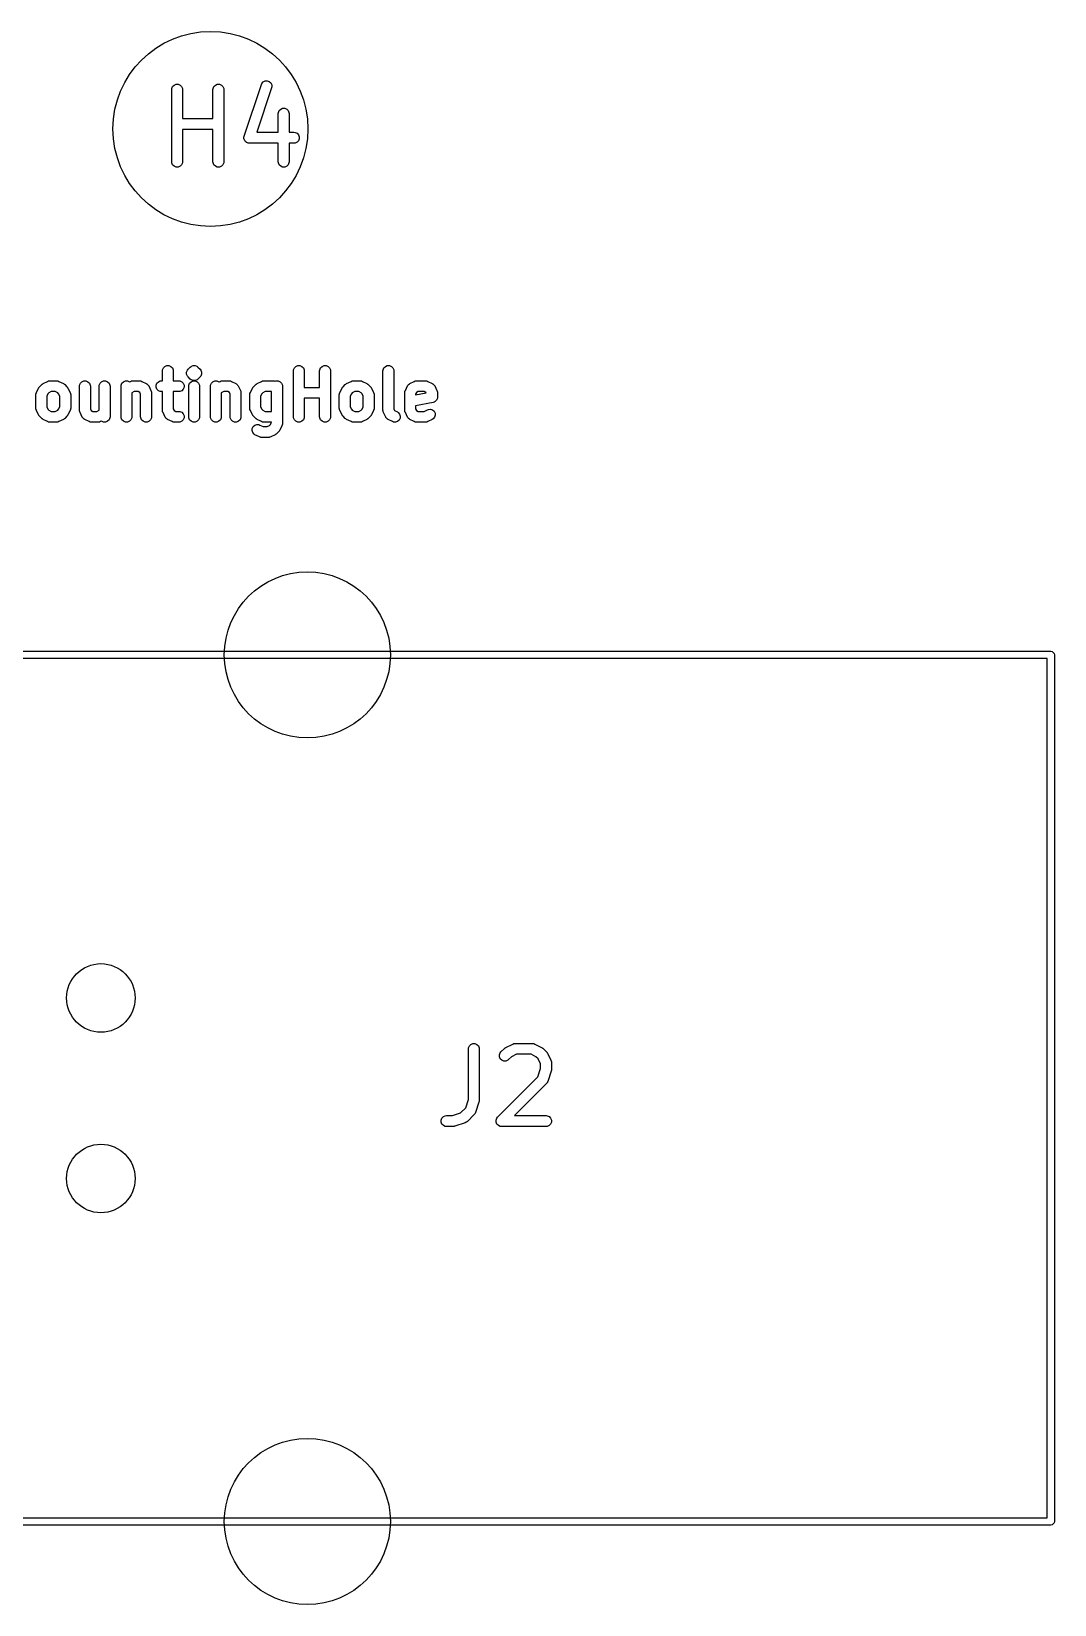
# Model space of a CAD drawing. Header units: inches. Extents: x 4.65 to 7.43, y -3.99 to -2.61.
# Drawn here: x 6.871 to 7.429, y -3.541 to -2.683 of the extents above; entities that cross this region are included whole.
import ezdxf

# ---------------------------------------------------------------- set-up
doc = ezdxf.new("R2010")
doc.units = ezdxf.units.IN
doc.header["$MEASUREMENT"] = 0
doc.layers.add('BLACK', color=250, linetype='CONTINUOUS')

msp = doc.modelspace()

# ---------------------------------------------------------------- linework, layer by layer
at = {"layer": 'BLACK', "linetype": 'CONTINUOUS'}
for p, q in [((6.99725, -2.71055), (6.99828, -2.71003)), ((6.99828, -2.71003), (6.99943, -2.70995)), ((6.99943, -2.70995), (7.00052, -2.71032)), ((6.94737, -2.71476), (6.94742, -2.71418)), ((6.94737, -2.75413), (6.94737, -2.71476)), ((6.94742, -2.71418), (6.94786, -2.71312)), ((6.94786, -2.71312), (6.94868, -2.7123)), ((6.94868, -2.7123), (6.94974, -2.71186)), ((6.94974, -2.71186), (6.95089, -2.71186)), ((6.95089, -2.71186), (6.95196, -2.7123)), ((6.95196, -2.7123), (6.95277, -2.71312)), ((6.95277, -2.71312), (6.95321, -2.71418)), ((6.95321, -2.71418), (6.95327, -2.71476)), ((6.95327, -2.71476), (6.95327, -2.73055)), ((6.96986, -2.71476), (6.96992, -2.71418)), ((6.96986, -2.73055), (6.96986, -2.71476)), ((6.96992, -2.71418), (6.97036, -2.71312)), ((6.97036, -2.71312), (6.97118, -2.7123)), ((6.97118, -2.7123), (6.97224, -2.71186)), ((6.97224, -2.71186), (6.97339, -2.71186)), ((6.97339, -2.71186), (6.97446, -2.7123)), ((6.97446, -2.7123), (6.97527, -2.71312)), ((6.97527, -2.71312), (6.97571, -2.71418)), ((6.97571, -2.71418), (6.97577, -2.71476)), ((6.97577, -2.71476), (6.97577, -2.75413)), ((6.98689, -2.74007), (6.99626, -2.71195)), ((7.00186, -2.71382), (6.99379, -2.73805)), ((6.99626, -2.71195), (6.9965, -2.71142)), ((6.9965, -2.71142), (6.99725, -2.71055)), ((7.00052, -2.71032), (7.0014, -2.71107)), ((7.0014, -2.71107), (7.00191, -2.7121)), ((7.00199, -2.71325), (7.00186, -2.71382)), ((7.00191, -2.7121), (7.00199, -2.71325)), ((7.00554, -2.7273), (7.00598, -2.72624)), ((7.00598, -2.72624), (7.0068, -2.72542)), ((7.0068, -2.72542), (7.00786, -2.72498)), ((7.00786, -2.72498), (7.00901, -2.72498)), ((7.00901, -2.72498), (7.01008, -2.72542)), ((7.01008, -2.72542), (7.01089, -2.72624)), ((7.01089, -2.72624), (7.01133, -2.7273)), ((6.95327, -2.73055), (6.96986, -2.73055)), ((7.00548, -2.72788), (7.00554, -2.7273)), ((7.00548, -2.73805), (7.00548, -2.72788)), ((7.01133, -2.7273), (7.01139, -2.72788)), ((7.01139, -2.72788), (7.01139, -2.73805)), ((6.96986, -2.73646), (6.95327, -2.73646)), ((6.95327, -2.73646), (6.95327, -2.75413)), ((6.96986, -2.75413), (6.96986, -2.73646)), ((6.98676, -2.74063), (6.98679, -2.74049)), ((6.98679, -2.74111), (6.98676, -2.74063)), ((6.98679, -2.74043), (6.98682, -2.74036)), ((6.98679, -2.74049), (6.98679, -2.74043)), ((6.98679, -2.74158), (6.98679, -2.74111)), ((6.98683, -2.74168), (6.98679, -2.74158)), ((6.98682, -2.74036), (6.98689, -2.74007)), ((6.98684, -2.74178), (6.98683, -2.74168)), ((6.98705, -2.74221), (6.98684, -2.74178)), ((6.98723, -2.74264), (6.98705, -2.74221)), ((6.98731, -2.74272), (6.98723, -2.74264)), ((6.98736, -2.74281), (6.98731, -2.74272)), ((6.98771, -2.74312), (6.98736, -2.74281)), ((6.98805, -2.74346), (6.98771, -2.74312)), ((6.98815, -2.7435), (6.98805, -2.74346)), ((6.98823, -2.74357), (6.98815, -2.7435)), ((6.98868, -2.74372), (6.98823, -2.74357)), ((6.98911, -2.7439), (6.98868, -2.74372)), ((6.98926, -2.74391), (6.98911, -2.7439)), ((6.98932, -2.74393), (6.98926, -2.74391)), ((6.9894, -2.74393), (6.98932, -2.74393)), ((6.98969, -2.74396), (6.9894, -2.74393)), ((7.00548, -2.74396), (6.98969, -2.74396)), ((6.99379, -2.73805), (7.00548, -2.73805)), ((7.00548, -2.75413), (7.00548, -2.74396)), ((7.01139, -2.73805), (7.01406, -2.73805)), ((7.01406, -2.74396), (7.01139, -2.74396)), ((7.01139, -2.74396), (7.01139, -2.75413)), ((7.01406, -2.73805), (7.01464, -2.73811)), ((7.01464, -2.7439), (7.01406, -2.74396)), ((7.01464, -2.73811), (7.0157, -2.73855)), ((7.0157, -2.74346), (7.01464, -2.7439)), ((7.0157, -2.73855), (7.01652, -2.73936)), ((7.01652, -2.74264), (7.0157, -2.74346)), ((7.01652, -2.73936), (7.01696, -2.74043)), ((7.01696, -2.74158), (7.01652, -2.74264)), ((7.01696, -2.74043), (7.01696, -2.74158)), ((6.94742, -2.7547), (6.94737, -2.75413)), ((6.94786, -2.75577), (6.94742, -2.7547)), ((6.94868, -2.75658), (6.94786, -2.75577)), ((6.94974, -2.75702), (6.94868, -2.75658)), ((6.95089, -2.75702), (6.94974, -2.75702)), ((6.95196, -2.75658), (6.95089, -2.75702)), ((6.95277, -2.75577), (6.95196, -2.75658)), ((6.95321, -2.7547), (6.95277, -2.75577)), ((6.95327, -2.75413), (6.95321, -2.7547)), ((6.96992, -2.7547), (6.96986, -2.75413)), ((6.97036, -2.75577), (6.96992, -2.7547)), ((6.97118, -2.75658), (6.97036, -2.75577)), ((6.97224, -2.75702), (6.97118, -2.75658)), ((6.97339, -2.75702), (6.97224, -2.75702)), ((6.97446, -2.75658), (6.97339, -2.75702)), ((6.97527, -2.75577), (6.97446, -2.75658)), ((6.97571, -2.7547), (6.97527, -2.75577)), ((6.97577, -2.75413), (6.97571, -2.7547)), ((7.00554, -2.7547), (7.00548, -2.75413)), ((7.00598, -2.75577), (7.00554, -2.7547)), ((7.0068, -2.75658), (7.00598, -2.75577)), ((7.00786, -2.75702), (7.0068, -2.75658)), ((7.00901, -2.75702), (7.00786, -2.75702)), ((7.01008, -2.75658), (7.00901, -2.75702)), ((7.01089, -2.75577), (7.01008, -2.75658)), ((7.01133, -2.7547), (7.01089, -2.75577)), ((7.01139, -2.75413), (7.01133, -2.7547)), ((6.94234, -2.86815), (6.94239, -2.86757)), ((6.94234, -2.87353), (6.94234, -2.86815)), ((6.94239, -2.86757), (6.94283, -2.86651)), ((6.94283, -2.86651), (6.94365, -2.86569)), ((6.94365, -2.86569), (6.94471, -2.86525)), ((6.94471, -2.86525), (6.94587, -2.86525)), ((6.94587, -2.86525), (6.94693, -2.86569)), ((6.94693, -2.86569), (6.94774, -2.86651)), ((6.94774, -2.86651), (6.94819, -2.86757)), ((6.94819, -2.86757), (6.94824, -2.86815)), ((6.94824, -2.86815), (6.94824, -2.87353)), ((6.95549, -2.86876), (6.95593, -2.8677)), ((6.95549, -2.86991), (6.95549, -2.86876)), ((6.95593, -2.87098), (6.95549, -2.86991)), ((6.95593, -2.8677), (6.9563, -2.86725)), ((6.9563, -2.87143), (6.95593, -2.87098)), ((6.9563, -2.86725), (6.95749, -2.86606)), ((6.95749, -2.87262), (6.9563, -2.87143)), ((6.95749, -2.86606), (6.95793, -2.86569)), ((6.95793, -2.87298), (6.95749, -2.87262)), ((6.95793, -2.86569), (6.9581, -2.86562)), ((6.959, -2.87343), (6.95793, -2.87298)), ((6.9581, -2.86562), (6.959, -2.86525)), ((6.959, -2.86525), (6.96015, -2.86525)), ((6.96015, -2.86525), (6.96105, -2.86562)), ((6.96122, -2.87298), (6.96015, -2.87343)), ((6.96105, -2.86562), (6.96122, -2.86569)), ((6.96122, -2.86569), (6.96166, -2.86606)), ((6.96166, -2.87262), (6.96122, -2.87298)), ((6.96166, -2.86606), (6.96285, -2.86725)), ((6.96285, -2.87143), (6.96166, -2.87262)), ((6.96285, -2.86725), (6.96322, -2.8677)), ((6.96322, -2.87098), (6.96285, -2.87143)), ((6.96322, -2.8677), (6.96366, -2.86876)), ((6.96366, -2.86991), (6.96322, -2.87098)), ((6.96366, -2.86876), (6.96366, -2.86991)), ((7.01377, -2.86815), (7.01382, -2.86757)), ((7.01377, -2.89315), (7.01377, -2.86815)), ((7.01382, -2.86757), (7.01426, -2.86651)), ((7.01426, -2.86651), (7.01508, -2.86569)), ((7.01508, -2.86569), (7.01614, -2.86525)), ((7.01614, -2.86525), (7.01729, -2.86525)), ((7.01729, -2.86525), (7.01836, -2.86569)), ((7.01836, -2.86569), (7.01917, -2.86651)), ((7.01917, -2.86651), (7.01961, -2.86757)), ((7.01961, -2.86757), (7.01967, -2.86815)), ((7.01967, -2.86815), (7.01967, -2.8771)), ((7.02805, -2.86815), (7.02811, -2.86757)), ((7.02805, -2.8771), (7.02805, -2.86815)), ((7.02811, -2.86757), (7.02855, -2.86651)), ((7.02855, -2.86651), (7.02936, -2.86569)), ((7.02936, -2.86569), (7.03043, -2.86525)), ((7.03043, -2.86525), (7.03158, -2.86525)), ((7.03158, -2.86525), (7.03264, -2.86569)), ((7.03264, -2.86569), (7.03346, -2.86651)), ((7.03346, -2.86651), (7.0339, -2.86757)), ((7.0339, -2.86757), (7.03396, -2.86815)), ((7.03396, -2.86815), (7.03396, -2.89315)), ((7.06257, -2.86815), (7.06263, -2.86757)), ((7.06257, -2.88958), (7.06257, -2.86815)), ((7.06263, -2.86757), (7.06307, -2.86651)), ((7.06307, -2.86651), (7.06389, -2.86569)), ((7.06389, -2.86569), (7.06495, -2.86525)), ((7.06495, -2.86525), (7.0661, -2.86525)), ((7.0661, -2.86525), (7.06717, -2.86569)), ((7.06717, -2.86569), (7.06798, -2.86651)), ((7.06798, -2.86651), (7.06842, -2.86757)), ((7.06842, -2.86757), (7.06848, -2.86815)), ((7.06848, -2.86815), (7.06848, -2.88888)), ((6.87329, -2.88124), (6.87335, -2.88067)), ((6.87329, -2.88839), (6.87329, -2.88124)), ((6.87335, -2.88067), (6.87339, -2.88057)), ((6.87339, -2.88046), (6.8736, -2.87992)), ((6.87339, -2.88057), (6.87339, -2.88046)), ((6.8736, -2.87992), (6.87479, -2.87754)), ((6.87479, -2.87754), (6.87495, -2.87729)), ((6.87495, -2.87729), (6.87498, -2.87722)), ((6.87498, -2.87722), (6.87504, -2.87714)), ((6.87504, -2.87714), (6.8751, -2.87705)), ((6.8751, -2.87705), (6.87516, -2.877)), ((6.87516, -2.877), (6.87534, -2.87677)), ((6.87534, -2.87677), (6.87653, -2.87558)), ((6.87653, -2.87558), (6.87676, -2.8754)), ((6.87676, -2.8754), (6.87681, -2.87534)), ((6.87681, -2.87534), (6.8769, -2.87528)), ((6.8769, -2.87528), (6.87698, -2.87522)), ((6.87698, -2.87522), (6.87705, -2.87519)), ((6.87705, -2.87519), (6.8773, -2.87503)), ((6.8773, -2.87503), (6.87968, -2.87384)), ((6.87986, -2.88061), (6.87919, -2.88194)), ((6.87968, -2.87384), (6.88022, -2.87363)), ((6.88037, -2.8801), (6.87986, -2.88061)), ((6.88022, -2.87363), (6.88033, -2.87363)), ((6.88033, -2.87363), (6.88043, -2.87359)), ((6.8817, -2.87943), (6.88037, -2.8801)), ((6.88043, -2.87359), (6.881, -2.87353)), ((6.881, -2.87353), (6.88458, -2.87353)), ((6.88388, -2.87943), (6.8817, -2.87943)), ((6.88521, -2.8801), (6.88388, -2.87943)), ((6.88458, -2.87353), (6.88515, -2.87359)), ((6.88515, -2.87359), (6.88525, -2.87363)), ((6.88572, -2.88061), (6.88521, -2.8801)), ((6.88525, -2.87363), (6.88536, -2.87363)), ((6.88536, -2.87363), (6.8859, -2.87384)), ((6.88638, -2.88194), (6.88572, -2.88061)), ((6.8859, -2.87384), (6.88828, -2.87503)), ((6.88828, -2.87503), (6.88852, -2.87519)), ((6.88852, -2.87519), (6.8886, -2.87522)), ((6.8886, -2.87522), (6.88868, -2.87528)), ((6.88868, -2.87528), (6.88877, -2.87534)), ((6.88877, -2.87534), (6.88882, -2.8754)), ((6.88882, -2.8754), (6.88904, -2.87558)), ((6.88904, -2.87558), (6.89023, -2.87677)), ((6.89023, -2.87677), (6.89042, -2.877)), ((6.89042, -2.877), (6.89048, -2.87705)), ((6.89048, -2.87705), (6.89054, -2.87714)), ((6.89054, -2.87714), (6.8906, -2.87722)), ((6.8906, -2.87722), (6.89063, -2.87729)), ((6.89063, -2.87729), (6.89079, -2.87754)), ((6.89079, -2.87754), (6.89198, -2.87992)), ((6.89198, -2.87992), (6.89219, -2.88046)), ((6.89219, -2.88046), (6.89219, -2.88057)), ((6.89219, -2.88057), (6.89223, -2.88067)), ((6.89223, -2.88067), (6.89229, -2.88124)), ((6.89229, -2.88124), (6.89229, -2.88839)), ((6.8971, -2.87648), (6.89716, -2.87591)), ((6.8971, -2.88958), (6.8971, -2.87648)), ((6.89716, -2.87591), (6.8976, -2.87484)), ((6.8976, -2.87484), (6.89841, -2.87403)), ((6.89841, -2.87403), (6.89948, -2.87359)), ((6.89948, -2.87359), (6.90063, -2.87359)), ((6.90063, -2.87359), (6.90169, -2.87403)), ((6.90169, -2.87403), (6.90251, -2.87484)), ((6.90251, -2.87484), (6.90295, -2.87591)), ((6.90295, -2.87591), (6.903, -2.87648)), ((6.903, -2.87648), (6.903, -2.88888)), ((6.90781, -2.87648), (6.90787, -2.87591)), ((6.90781, -2.88954), (6.90781, -2.87648)), ((6.90787, -2.87591), (6.90831, -2.87484)), ((6.90831, -2.87484), (6.90913, -2.87403)), ((6.90913, -2.87403), (6.91019, -2.87359)), ((6.91019, -2.87359), (6.91134, -2.87359)), ((6.91134, -2.87359), (6.91241, -2.87403)), ((6.91241, -2.87403), (6.91322, -2.87484)), ((6.91322, -2.87484), (6.91366, -2.87591)), ((6.91366, -2.87591), (6.91372, -2.87648)), ((6.91372, -2.87648), (6.91372, -2.89315)), ((6.91972, -2.87648), (6.91977, -2.87591)), ((6.91972, -2.89315), (6.91972, -2.87648)), ((6.91977, -2.87591), (6.92022, -2.87484)), ((6.92022, -2.87484), (6.92103, -2.87403)), ((6.92103, -2.87403), (6.92209, -2.87359)), ((6.92209, -2.87359), (6.92325, -2.87359)), ((6.92325, -2.87359), (6.92431, -2.87403)), ((6.92431, -2.87403), (6.92439, -2.87411)), ((6.92439, -2.87411), (6.92492, -2.87384)), ((6.92492, -2.87384), (6.92546, -2.87363)), ((6.92546, -2.87363), (6.92557, -2.87363)), ((6.92557, -2.87363), (6.92567, -2.87359)), ((6.92694, -2.87943), (6.92562, -2.88009)), ((6.92562, -2.88009), (6.92562, -2.89315)), ((6.92567, -2.87359), (6.92624, -2.87353)), ((6.92624, -2.87353), (6.92981, -2.87353)), ((6.92912, -2.87943), (6.92694, -2.87943)), ((6.92999, -2.87987), (6.92912, -2.87943)), ((6.92981, -2.87353), (6.93039, -2.87359)), ((6.93043, -2.88075), (6.92999, -2.87987)), ((6.93039, -2.87359), (6.93049, -2.87363)), ((6.93043, -2.89315), (6.93043, -2.88075)), ((6.93049, -2.87363), (6.93059, -2.87363)), ((6.93059, -2.87363), (6.93113, -2.87384)), ((6.93113, -2.87384), (6.93351, -2.87503)), ((6.93351, -2.87503), (6.93361, -2.87509)), ((6.93361, -2.87509), (6.93366, -2.87511)), ((6.93366, -2.87511), (6.93371, -2.87516)), ((6.93371, -2.87516), (6.934, -2.87534)), ((6.934, -2.87534), (6.93425, -2.87562)), ((6.93425, -2.87562), (6.93453, -2.87586)), ((6.93453, -2.87586), (6.93471, -2.87615)), ((6.93471, -2.87615), (6.93476, -2.87621)), ((6.93476, -2.87621), (6.93477, -2.87626)), ((6.93477, -2.87626), (6.93484, -2.87635)), ((6.93484, -2.87635), (6.93603, -2.87873)), ((6.93603, -2.87873), (6.93623, -2.87927)), ((6.93623, -2.87927), (6.93624, -2.87938)), ((6.93624, -2.87938), (6.93628, -2.87948)), ((6.93628, -2.87948), (6.93634, -2.88005)), ((6.93634, -2.88005), (6.93634, -2.89315)), ((6.93882, -2.87591), (6.93926, -2.87484)), ((6.93882, -2.87706), (6.93882, -2.87591)), ((6.93926, -2.87812), (6.93882, -2.87706)), ((6.93926, -2.87484), (6.94008, -2.87403)), ((6.94008, -2.87894), (6.93926, -2.87812)), ((6.94008, -2.87403), (6.94114, -2.87359)), ((6.94114, -2.87938), (6.94008, -2.87894)), ((6.94114, -2.87359), (6.94172, -2.87353)), ((6.94172, -2.87943), (6.94114, -2.87938)), ((6.94172, -2.87353), (6.94234, -2.87353)), ((6.94234, -2.87943), (6.94172, -2.87943)), ((6.94234, -2.88958), (6.94234, -2.87943)), ((6.94824, -2.87353), (6.95124, -2.87353)), ((6.95124, -2.87943), (6.94824, -2.87943)), ((6.94824, -2.87943), (6.94824, -2.88888)), ((6.95124, -2.87353), (6.95182, -2.87359)), ((6.95182, -2.87938), (6.95124, -2.87943)), ((6.95182, -2.87359), (6.95288, -2.87403)), ((6.95288, -2.87894), (6.95182, -2.87938)), ((6.95288, -2.87403), (6.9537, -2.87484)), ((6.9537, -2.87812), (6.95288, -2.87894)), ((6.9537, -2.87484), (6.95414, -2.87591)), ((6.95414, -2.87706), (6.9537, -2.87812)), ((6.95414, -2.87591), (6.95414, -2.87706)), ((6.95662, -2.87648), (6.95668, -2.87591)), ((6.95662, -2.89315), (6.95662, -2.87648)), ((6.95668, -2.87591), (6.95712, -2.87484)), ((6.95712, -2.87484), (6.95793, -2.87403)), ((6.95793, -2.87403), (6.959, -2.87359)), ((6.96015, -2.87343), (6.959, -2.87343)), ((6.959, -2.87343), (6.959, -2.87343)), ((6.959, -2.87359), (6.96015, -2.87359)), ((6.96015, -2.87343), (6.96015, -2.87343)), ((6.96015, -2.87359), (6.96122, -2.87403)), ((6.96122, -2.87403), (6.96203, -2.87484)), ((6.96203, -2.87484), (6.96247, -2.87591)), ((6.96247, -2.87591), (6.96253, -2.87648)), ((6.96253, -2.87648), (6.96253, -2.89315)), ((6.96853, -2.87648), (6.96858, -2.87591)), ((6.96853, -2.89315), (6.96853, -2.87648)), ((6.96858, -2.87591), (6.96903, -2.87484)), ((6.96903, -2.87484), (6.96984, -2.87403)), ((6.96984, -2.87403), (6.9709, -2.87359)), ((6.9709, -2.87359), (6.97206, -2.87359)), ((6.97206, -2.87359), (6.97312, -2.87403)), ((6.97312, -2.87403), (6.9732, -2.87411)), ((6.9732, -2.87411), (6.97373, -2.87384)), ((6.97373, -2.87384), (6.97427, -2.87363)), ((6.97427, -2.87363), (6.97438, -2.87363)), ((6.97438, -2.87363), (6.97448, -2.87359)), ((6.97575, -2.87943), (6.97443, -2.88009)), ((6.97443, -2.88009), (6.97443, -2.89315)), ((6.97448, -2.87359), (6.97505, -2.87353)), ((6.97505, -2.87353), (6.97862, -2.87353)), ((6.97793, -2.87943), (6.97575, -2.87943)), ((6.9788, -2.87987), (6.97793, -2.87943)), ((6.97862, -2.87353), (6.9792, -2.87359)), ((6.97924, -2.88075), (6.9788, -2.87987)), ((6.9792, -2.87359), (6.9793, -2.87363)), ((6.97924, -2.89315), (6.97924, -2.88075)), ((6.9793, -2.87363), (6.9794, -2.87363)), ((6.9794, -2.87363), (6.97994, -2.87384)), ((6.97994, -2.87384), (6.98232, -2.87503)), ((6.98232, -2.87503), (6.98242, -2.87509)), ((6.98242, -2.87509), (6.98247, -2.87511)), ((6.98247, -2.87511), (6.98252, -2.87516)), ((6.98252, -2.87516), (6.98281, -2.87534)), ((6.98281, -2.87534), (6.98306, -2.87562)), ((6.98306, -2.87562), (6.98334, -2.87586)), ((6.98334, -2.87586), (6.98352, -2.87615)), ((6.98352, -2.87615), (6.98357, -2.87621)), ((6.98357, -2.87621), (6.98358, -2.87626)), ((6.98358, -2.87626), (6.98364, -2.87635)), ((6.98364, -2.87635), (6.98484, -2.87873)), ((6.98484, -2.87873), (6.98504, -2.87927)), ((6.98504, -2.87927), (6.98505, -2.87938)), ((6.98505, -2.87938), (6.98509, -2.87948)), ((6.98509, -2.87948), (6.98515, -2.88005)), ((6.98515, -2.88005), (6.98515, -2.89315)), ((6.98996, -2.88124), (6.99001, -2.88067)), ((6.98996, -2.88839), (6.98996, -2.88124)), ((6.99001, -2.88067), (6.99005, -2.88057)), ((6.99005, -2.88057), (6.99006, -2.88046)), ((6.99006, -2.88046), (6.99027, -2.87992)), ((6.99027, -2.87992), (6.99146, -2.87754)), ((6.99146, -2.87754), (6.99161, -2.87729)), ((6.99161, -2.87729), (6.99164, -2.87722)), ((6.99164, -2.87722), (6.99171, -2.87714)), ((6.99171, -2.87714), (6.99177, -2.87705)), ((6.99177, -2.87705), (6.99183, -2.877)), ((6.99183, -2.877), (6.99201, -2.87677)), ((6.99201, -2.87677), (6.9932, -2.87558)), ((6.9932, -2.87558), (6.99343, -2.8754)), ((6.99343, -2.8754), (6.99348, -2.87534)), ((6.99348, -2.87534), (6.99357, -2.87528)), ((6.99357, -2.87528), (6.99365, -2.87522)), ((6.99365, -2.87522), (6.99372, -2.87519)), ((6.99372, -2.87519), (6.99397, -2.87503)), ((6.99397, -2.87503), (6.99635, -2.87384)), ((6.99653, -2.88061), (6.99586, -2.88194)), ((6.99635, -2.87384), (6.99689, -2.87363)), ((6.99704, -2.8801), (6.99653, -2.88061)), ((6.99689, -2.87363), (6.997, -2.87363)), ((6.997, -2.87363), (6.99709, -2.87359)), ((6.99837, -2.87943), (6.99704, -2.8801)), ((6.99709, -2.87359), (6.99767, -2.87353)), ((6.99767, -2.87353), (7.00243, -2.87353)), ((7.00174, -2.87943), (6.99837, -2.87943)), ((7.00186, -2.8795), (7.00174, -2.87943)), ((7.00186, -2.89013), (7.00186, -2.8795)), ((7.00243, -2.87353), (7.00301, -2.87359)), ((7.00301, -2.87359), (7.00311, -2.87363)), ((7.00311, -2.87363), (7.00321, -2.87363)), ((7.00321, -2.87363), (7.00368, -2.87381)), ((7.00368, -2.87381), (7.00424, -2.87359)), ((7.00424, -2.87359), (7.00539, -2.87359)), ((7.00539, -2.87359), (7.00645, -2.87403)), ((7.00645, -2.87403), (7.00727, -2.87484)), ((7.00727, -2.87484), (7.00771, -2.87591)), ((7.00771, -2.87591), (7.00777, -2.87648)), ((7.00777, -2.87648), (7.00777, -2.89672)), ((7.01967, -2.8771), (7.02805, -2.8771)), ((7.03877, -2.88124), (7.03882, -2.88067)), ((7.03877, -2.88839), (7.03877, -2.88124)), ((7.03882, -2.88067), (7.03886, -2.88057)), ((7.03886, -2.88057), (7.03887, -2.88046)), ((7.03887, -2.88046), (7.03908, -2.87992)), ((7.03908, -2.87992), (7.04027, -2.87754)), ((7.04027, -2.87754), (7.04042, -2.87729)), ((7.04042, -2.87729), (7.04045, -2.87722)), ((7.04045, -2.87722), (7.04052, -2.87714)), ((7.04052, -2.87714), (7.04058, -2.87705)), ((7.04058, -2.87705), (7.04063, -2.877)), ((7.04063, -2.877), (7.04082, -2.87677)), ((7.04082, -2.87677), (7.04201, -2.87558)), ((7.04201, -2.87558), (7.04224, -2.8754)), ((7.04224, -2.8754), (7.04229, -2.87534)), ((7.04229, -2.87534), (7.04238, -2.87528)), ((7.04238, -2.87528), (7.04246, -2.87522)), ((7.04246, -2.87522), (7.04253, -2.87519)), ((7.04253, -2.87519), (7.04278, -2.87503)), ((7.04278, -2.87503), (7.04516, -2.87384)), ((7.04534, -2.88061), (7.04467, -2.88194)), ((7.04516, -2.87384), (7.0457, -2.87363)), ((7.04585, -2.8801), (7.04534, -2.88061)), ((7.0457, -2.87363), (7.04581, -2.87363)), ((7.04581, -2.87363), (7.0459, -2.87359)), ((7.04718, -2.87943), (7.04585, -2.8801)), ((7.0459, -2.87359), (7.04648, -2.87353)), ((7.04648, -2.87353), (7.05005, -2.87353)), ((7.04935, -2.87943), (7.04718, -2.87943)), ((7.05068, -2.8801), (7.04935, -2.87943)), ((7.05005, -2.87353), (7.05063, -2.87359)), ((7.05063, -2.87359), (7.05073, -2.87363)), ((7.0512, -2.88061), (7.05068, -2.8801)), ((7.05073, -2.87363), (7.05083, -2.87363)), ((7.05083, -2.87363), (7.05137, -2.87384)), ((7.05186, -2.88194), (7.0512, -2.88061)), ((7.05137, -2.87384), (7.05375, -2.87503)), ((7.05375, -2.87503), (7.054, -2.87519)), ((7.054, -2.87519), (7.05407, -2.87522)), ((7.05407, -2.87522), (7.05415, -2.87528)), ((7.05415, -2.87528), (7.05424, -2.87534)), ((7.05424, -2.87534), (7.05429, -2.8754)), ((7.05429, -2.8754), (7.05452, -2.87558)), ((7.05452, -2.87558), (7.05571, -2.87677)), ((7.05571, -2.87677), (7.0559, -2.877)), ((7.0559, -2.877), (7.05596, -2.87705)), ((7.05596, -2.87705), (7.05601, -2.87714)), ((7.05601, -2.87714), (7.05608, -2.87722)), ((7.05608, -2.87722), (7.05611, -2.87729)), ((7.05611, -2.87729), (7.05626, -2.87754)), ((7.05626, -2.87754), (7.05745, -2.87992)), ((7.05745, -2.87992), (7.05766, -2.88046)), ((7.05766, -2.88046), (7.05767, -2.88057)), ((7.05767, -2.88057), (7.05771, -2.88067)), ((7.05771, -2.88067), (7.05777, -2.88124)), ((7.05777, -2.88124), (7.05777, -2.88839)), ((7.07448, -2.88005), (7.07454, -2.87948)), ((7.07448, -2.88958), (7.07448, -2.88005)), ((7.07454, -2.87948), (7.07458, -2.87938)), ((7.07458, -2.87927), (7.07479, -2.87873)), ((7.07458, -2.87938), (7.07458, -2.87927)), ((7.07479, -2.87873), (7.07598, -2.87635)), ((7.07598, -2.87635), (7.07604, -2.87626)), ((7.07604, -2.87626), (7.07606, -2.87621)), ((7.07606, -2.87621), (7.07611, -2.87615)), ((7.07611, -2.87615), (7.07629, -2.87586)), ((7.07629, -2.87586), (7.07657, -2.87562)), ((7.07657, -2.87562), (7.07681, -2.87534)), ((7.07681, -2.87534), (7.0771, -2.87516)), ((7.0771, -2.87516), (7.07716, -2.87511)), ((7.07716, -2.87511), (7.07721, -2.87509)), ((7.07721, -2.87509), (7.0773, -2.87503)), ((7.0773, -2.87503), (7.07968, -2.87384)), ((7.07968, -2.87384), (7.08022, -2.87363)), ((7.08022, -2.87363), (7.08033, -2.87363)), ((7.08033, -2.87363), (7.08043, -2.87359)), ((7.08082, -2.87987), (7.08039, -2.88075)), ((7.08039, -2.88121), (7.08605, -2.88008)), ((7.08039, -2.88075), (7.08039, -2.88121)), ((7.08043, -2.87359), (7.081, -2.87353)), ((7.0817, -2.87943), (7.08082, -2.87987)), ((7.081, -2.87353), (7.08577, -2.87353)), ((7.08507, -2.87943), (7.0817, -2.87943)), ((7.08595, -2.87987), (7.08507, -2.87943)), ((7.08577, -2.87353), (7.08634, -2.87359)), ((7.08605, -2.88008), (7.08595, -2.87987)), ((7.08634, -2.87359), (7.08644, -2.87363)), ((7.08644, -2.87363), (7.08655, -2.87363)), ((7.08655, -2.87363), (7.08709, -2.87384)), ((7.08709, -2.87384), (7.08947, -2.87503)), ((7.08947, -2.87503), (7.08956, -2.87509)), ((7.08956, -2.87509), (7.08961, -2.87511)), ((7.08961, -2.87511), (7.08967, -2.87516)), ((7.08967, -2.87516), (7.08996, -2.87534)), ((7.08996, -2.87534), (7.0902, -2.87562)), ((7.0902, -2.87562), (7.09048, -2.87586)), ((7.09048, -2.87586), (7.09066, -2.87615)), ((7.09066, -2.87615), (7.09071, -2.87621)), ((7.09071, -2.87621), (7.09073, -2.87626)), ((7.09073, -2.87626), (7.09079, -2.87635)), ((7.09079, -2.87635), (7.09198, -2.87873)), ((7.09198, -2.87873), (7.09219, -2.87927)), ((7.09219, -2.87927), (7.09219, -2.87938)), ((7.09219, -2.87938), (7.09223, -2.87948)), ((7.09223, -2.87948), (7.09229, -2.88005)), ((7.09229, -2.88005), (7.09229, -2.88243)), ((6.87335, -2.88896), (6.87329, -2.88839)), ((6.87339, -2.88906), (6.87335, -2.88896)), ((6.87339, -2.88917), (6.87339, -2.88906)), ((6.8736, -2.88971), (6.87339, -2.88917)), ((6.87479, -2.89209), (6.8736, -2.88971)), ((6.87919, -2.88194), (6.87919, -2.88769)), ((6.87919, -2.88769), (6.87986, -2.88902)), ((6.87986, -2.88902), (6.88037, -2.88953)), ((6.88037, -2.88953), (6.8817, -2.8902)), ((6.8817, -2.8902), (6.88388, -2.8902)), ((6.88388, -2.8902), (6.88521, -2.88953)), ((6.88521, -2.88953), (6.88572, -2.88902)), ((6.88572, -2.88902), (6.88638, -2.88769)), ((6.88638, -2.88769), (6.88638, -2.88194)), ((6.89198, -2.88971), (6.89079, -2.89209)), ((6.89219, -2.88917), (6.89198, -2.88971)), ((6.89223, -2.88896), (6.89219, -2.88906)), ((6.89219, -2.88906), (6.89219, -2.88917)), ((6.89229, -2.88839), (6.89223, -2.88896)), ((6.89716, -2.89015), (6.8971, -2.88958)), ((6.8972, -2.89025), (6.89716, -2.89015)), ((6.903, -2.88888), (6.90344, -2.88976)), ((6.90344, -2.88976), (6.90432, -2.8902)), ((6.90432, -2.8902), (6.9065, -2.8902)), ((6.9065, -2.8902), (6.90781, -2.88954)), ((6.94239, -2.89015), (6.94234, -2.88958)), ((6.94243, -2.89025), (6.94239, -2.89015)), ((6.94824, -2.88888), (6.94868, -2.88976)), ((6.94868, -2.88976), (6.94956, -2.8902)), ((6.94956, -2.8902), (6.95124, -2.8902)), ((6.95124, -2.8902), (6.95182, -2.89025)), ((6.99001, -2.88896), (6.98996, -2.88839)), ((6.99005, -2.88906), (6.99001, -2.88896)), ((6.99006, -2.88917), (6.99005, -2.88906)), ((6.99027, -2.88971), (6.99006, -2.88917)), ((6.99146, -2.89209), (6.99027, -2.88971)), ((6.99586, -2.88194), (6.99586, -2.88769)), ((6.99586, -2.88769), (6.99653, -2.88902)), ((6.99653, -2.88902), (6.99704, -2.88953)), ((6.99704, -2.88953), (6.99837, -2.8902)), ((6.99837, -2.8902), (7.00174, -2.8902)), ((7.00174, -2.8902), (7.00186, -2.89013)), ((7.02805, -2.88301), (7.01967, -2.88301)), ((7.01967, -2.88301), (7.01967, -2.89315)), ((7.02805, -2.89315), (7.02805, -2.88301)), ((7.03882, -2.88896), (7.03877, -2.88839)), ((7.03886, -2.88906), (7.03882, -2.88896)), ((7.03887, -2.88917), (7.03886, -2.88906)), ((7.03908, -2.88971), (7.03887, -2.88917)), ((7.04027, -2.89209), (7.03908, -2.88971)), ((7.04467, -2.88194), (7.04467, -2.88769)), ((7.04467, -2.88769), (7.04534, -2.88902)), ((7.04534, -2.88902), (7.04585, -2.88953)), ((7.04585, -2.88953), (7.04718, -2.8902)), ((7.04718, -2.8902), (7.04935, -2.8902)), ((7.04935, -2.8902), (7.05068, -2.88953)), ((7.05068, -2.88953), (7.0512, -2.88902)), ((7.0512, -2.88902), (7.05186, -2.88769)), ((7.05186, -2.88769), (7.05186, -2.88194)), ((7.05745, -2.88971), (7.05626, -2.89209)), ((7.05766, -2.88917), (7.05745, -2.88971)), ((7.05767, -2.88906), (7.05766, -2.88917)), ((7.05771, -2.88896), (7.05767, -2.88906)), ((7.05777, -2.88839), (7.05771, -2.88896)), ((7.06263, -2.89015), (7.06257, -2.88958)), ((7.06267, -2.89025), (7.06263, -2.89015)), ((7.06848, -2.88888), (7.06892, -2.88976)), ((7.06892, -2.88976), (7.07042, -2.89051)), ((7.07454, -2.89015), (7.07448, -2.88958)), ((7.07458, -2.89025), (7.07454, -2.89015)), ((7.08992, -2.88533), (7.08039, -2.88724)), ((7.08039, -2.88724), (7.08039, -2.88888)), ((7.08039, -2.88888), (7.08082, -2.88976)), ((7.08082, -2.88976), (7.0817, -2.8902)), ((7.0817, -2.8902), (7.08507, -2.8902)), ((7.08507, -2.8902), (7.08683, -2.88932)), ((7.08683, -2.88932), (7.08737, -2.88911)), ((7.08737, -2.88911), (7.08852, -2.88903)), ((7.08852, -2.88903), (7.08961, -2.88939)), ((7.08961, -2.88939), (7.09048, -2.89015)), ((7.09047, -2.88516), (7.08992, -2.88533)), ((7.09071, -2.885), (7.09047, -2.88516)), ((7.09048, -2.89015), (7.09099, -2.89118)), ((7.09098, -2.88489), (7.09071, -2.885)), ((7.09118, -2.88468), (7.09098, -2.88489)), ((7.09143, -2.88452), (7.09118, -2.88468)), ((7.09159, -2.88428), (7.09143, -2.88452)), ((7.09179, -2.88407), (7.09159, -2.88428)), ((7.0919, -2.8838), (7.09179, -2.88407)), ((7.09207, -2.88356), (7.0919, -2.8838)), ((7.09212, -2.88328), (7.09207, -2.88356)), ((7.09223, -2.88301), (7.09212, -2.88328)), ((7.09229, -2.88243), (7.09223, -2.88301)), ((6.87495, -2.89234), (6.87479, -2.89209)), ((6.87498, -2.89241), (6.87495, -2.89234)), ((6.87504, -2.89249), (6.87498, -2.89241)), ((6.8751, -2.89258), (6.87504, -2.89249)), ((6.87516, -2.89263), (6.8751, -2.89258)), ((6.87534, -2.89286), (6.87516, -2.89263)), ((6.87653, -2.89405), (6.87534, -2.89286)), ((6.87676, -2.89423), (6.87653, -2.89405)), ((6.87681, -2.89429), (6.87676, -2.89423)), ((6.8769, -2.89435), (6.87681, -2.89429)), ((6.87698, -2.89441), (6.8769, -2.89435)), ((6.87705, -2.89444), (6.87698, -2.89441)), ((6.8773, -2.8946), (6.87705, -2.89444)), ((6.87968, -2.89579), (6.8773, -2.8946)), ((6.88022, -2.896), (6.87968, -2.89579)), ((6.88033, -2.896), (6.88022, -2.896)), ((6.88043, -2.89604), (6.88033, -2.896)), ((6.881, -2.8961), (6.88043, -2.89604)), ((6.88458, -2.8961), (6.881, -2.8961)), ((6.88515, -2.89604), (6.88458, -2.8961)), ((6.88525, -2.896), (6.88515, -2.89604)), ((6.88536, -2.896), (6.88525, -2.896)), ((6.8859, -2.89579), (6.88536, -2.896)), ((6.88828, -2.8946), (6.8859, -2.89579)), ((6.88852, -2.89444), (6.88828, -2.8946)), ((6.8886, -2.89441), (6.88852, -2.89444)), ((6.88868, -2.89435), (6.8886, -2.89441)), ((6.88877, -2.89429), (6.88868, -2.89435)), ((6.88882, -2.89423), (6.88877, -2.89429)), ((6.88904, -2.89405), (6.88882, -2.89423)), ((6.89023, -2.89286), (6.88904, -2.89405)), ((6.89042, -2.89263), (6.89023, -2.89286)), ((6.89048, -2.89258), (6.89042, -2.89263)), ((6.89054, -2.89249), (6.89048, -2.89258)), ((6.8906, -2.89241), (6.89054, -2.89249)), ((6.89063, -2.89234), (6.8906, -2.89241)), ((6.89079, -2.89209), (6.89063, -2.89234)), ((6.8972, -2.89036), (6.8972, -2.89025)), ((6.89741, -2.8909), (6.8972, -2.89036)), ((6.8986, -2.89328), (6.89741, -2.8909)), ((6.89866, -2.89337), (6.8986, -2.89328)), ((6.89868, -2.89342), (6.89866, -2.89337)), ((6.89873, -2.89348), (6.89868, -2.89342)), ((6.89891, -2.89377), (6.89873, -2.89348)), ((6.89919, -2.89401), (6.89891, -2.89377)), ((6.89943, -2.89429), (6.89919, -2.89401)), ((6.89972, -2.89447), (6.89943, -2.89429)), ((6.89978, -2.89452), (6.89972, -2.89447)), ((6.89983, -2.89454), (6.89978, -2.89452)), ((6.89992, -2.8946), (6.89983, -2.89454)), ((6.9023, -2.89579), (6.89992, -2.8946)), ((6.90284, -2.896), (6.9023, -2.89579)), ((6.90295, -2.896), (6.90284, -2.896)), ((6.90305, -2.89604), (6.90295, -2.896)), ((6.90362, -2.8961), (6.90305, -2.89604)), ((6.90719, -2.8961), (6.90362, -2.8961)), ((6.90777, -2.89604), (6.90719, -2.8961)), ((6.90787, -2.896), (6.90777, -2.89604)), ((6.90797, -2.896), (6.90787, -2.896)), ((6.90851, -2.89579), (6.90797, -2.896)), ((6.90905, -2.89552), (6.90851, -2.89579)), ((6.90913, -2.8956), (6.90905, -2.89552)), ((6.91019, -2.89604), (6.90913, -2.8956)), ((6.91134, -2.89604), (6.91019, -2.89604)), ((6.91241, -2.8956), (6.91134, -2.89604)), ((6.91322, -2.89479), (6.91241, -2.8956)), ((6.91366, -2.89372), (6.91322, -2.89479)), ((6.91372, -2.89315), (6.91366, -2.89372)), ((6.91977, -2.89372), (6.91972, -2.89315)), ((6.92022, -2.89479), (6.91977, -2.89372)), ((6.92103, -2.8956), (6.92022, -2.89479)), ((6.92209, -2.89604), (6.92103, -2.8956)), ((6.92325, -2.89604), (6.92209, -2.89604)), ((6.92431, -2.8956), (6.92325, -2.89604)), ((6.92513, -2.89479), (6.92431, -2.8956)), ((6.92557, -2.89372), (6.92513, -2.89479)), ((6.92562, -2.89315), (6.92557, -2.89372)), ((6.93049, -2.89372), (6.93043, -2.89315)), ((6.93093, -2.89479), (6.93049, -2.89372)), ((6.93174, -2.8956), (6.93093, -2.89479)), ((6.93281, -2.89604), (6.93174, -2.8956)), ((6.93396, -2.89604), (6.93281, -2.89604)), ((6.93503, -2.8956), (6.93396, -2.89604)), ((6.93584, -2.89479), (6.93503, -2.8956)), ((6.93628, -2.89372), (6.93584, -2.89479)), ((6.93634, -2.89315), (6.93628, -2.89372)), ((6.94244, -2.89036), (6.94243, -2.89025)), ((6.94265, -2.8909), (6.94244, -2.89036)), ((6.94384, -2.89328), (6.94265, -2.8909)), ((6.9439, -2.89337), (6.94384, -2.89328)), ((6.94391, -2.89342), (6.9439, -2.89337)), ((6.94396, -2.89348), (6.94391, -2.89342)), ((6.94415, -2.89377), (6.94396, -2.89348)), ((6.94443, -2.89401), (6.94415, -2.89377)), ((6.94467, -2.89429), (6.94443, -2.89401)), ((6.94496, -2.89447), (6.94467, -2.89429)), ((6.94502, -2.89452), (6.94496, -2.89447)), ((6.94506, -2.89454), (6.94502, -2.89452)), ((6.94516, -2.8946), (6.94506, -2.89454)), ((6.94754, -2.89579), (6.94516, -2.8946)), ((6.94808, -2.896), (6.94754, -2.89579)), ((6.94819, -2.896), (6.94808, -2.896)), ((6.94829, -2.89604), (6.94819, -2.896)), ((6.94886, -2.8961), (6.94829, -2.89604)), ((6.95124, -2.8961), (6.94886, -2.8961)), ((6.95182, -2.89604), (6.95124, -2.8961)), ((6.95182, -2.89025), (6.95288, -2.89069)), ((6.95288, -2.8956), (6.95182, -2.89604)), ((6.95288, -2.89069), (6.9537, -2.89151)), ((6.9537, -2.89479), (6.95288, -2.8956)), ((6.9537, -2.89151), (6.95414, -2.89257)), ((6.95414, -2.89372), (6.9537, -2.89479)), ((6.95414, -2.89257), (6.95414, -2.89372)), ((6.95668, -2.89372), (6.95662, -2.89315)), ((6.95712, -2.89479), (6.95668, -2.89372)), ((6.95793, -2.8956), (6.95712, -2.89479)), ((6.959, -2.89604), (6.95793, -2.8956)), ((6.96015, -2.89604), (6.959, -2.89604)), ((6.96122, -2.8956), (6.96015, -2.89604)), ((6.96203, -2.89479), (6.96122, -2.8956)), ((6.96247, -2.89372), (6.96203, -2.89479)), ((6.96253, -2.89315), (6.96247, -2.89372)), ((6.96858, -2.89372), (6.96853, -2.89315)), ((6.96903, -2.89479), (6.96858, -2.89372)), ((6.96984, -2.8956), (6.96903, -2.89479)), ((6.9709, -2.89604), (6.96984, -2.8956)), ((6.97206, -2.89604), (6.9709, -2.89604)), ((6.97312, -2.8956), (6.97206, -2.89604)), ((6.97394, -2.89479), (6.97312, -2.8956)), ((6.97438, -2.89372), (6.97394, -2.89479)), ((6.97443, -2.89315), (6.97438, -2.89372)), ((6.9793, -2.89372), (6.97924, -2.89315)), ((6.97974, -2.89479), (6.9793, -2.89372)), ((6.98055, -2.8956), (6.97974, -2.89479)), ((6.98162, -2.89604), (6.98055, -2.8956)), ((6.98277, -2.89604), (6.98162, -2.89604)), ((6.98383, -2.8956), (6.98277, -2.89604)), ((6.98465, -2.89479), (6.98383, -2.8956)), ((6.98509, -2.89372), (6.98465, -2.89479)), ((6.98515, -2.89315), (6.98509, -2.89372)), ((6.99125, -2.89951), (6.99177, -2.89848)), ((6.99161, -2.89234), (6.99146, -2.89209)), ((6.99164, -2.89241), (6.99161, -2.89234)), ((6.99171, -2.89249), (6.99164, -2.89241)), ((6.99177, -2.89258), (6.99171, -2.89249)), ((6.99183, -2.89263), (6.99177, -2.89258)), ((6.99177, -2.89848), (6.99264, -2.89773)), ((6.99201, -2.89286), (6.99183, -2.89263)), ((6.9932, -2.89405), (6.99201, -2.89286)), ((6.99264, -2.89773), (6.99373, -2.89736)), ((6.99343, -2.89423), (6.9932, -2.89405)), ((6.99348, -2.89429), (6.99343, -2.89423)), ((6.99357, -2.89435), (6.99348, -2.89429)), ((6.99365, -2.89441), (6.99357, -2.89435)), ((6.99372, -2.89444), (6.99365, -2.89441)), ((6.99397, -2.8946), (6.99372, -2.89444)), ((6.99373, -2.89736), (6.99488, -2.89744)), ((6.99635, -2.89579), (6.99397, -2.8946)), ((6.99488, -2.89744), (6.99542, -2.89765)), ((6.99542, -2.89765), (6.99718, -2.89853)), ((6.99689, -2.896), (6.99635, -2.89579)), ((6.997, -2.896), (6.99689, -2.896)), ((6.99709, -2.89604), (6.997, -2.896)), ((6.99767, -2.8961), (6.99709, -2.89604)), ((6.99718, -2.89853), (6.99935, -2.89853)), ((7.00182, -2.8961), (6.99767, -2.8961)), ((6.99935, -2.89853), (7.00068, -2.89786)), ((7.00068, -2.89786), (7.0012, -2.89735)), ((7.0012, -2.89735), (7.00182, -2.8961)), ((7.00745, -2.89804), (7.00626, -2.90042)), ((7.00766, -2.8975), (7.00745, -2.89804)), ((7.00767, -2.89739), (7.00766, -2.8975)), ((7.00771, -2.8973), (7.00767, -2.89739)), ((7.00777, -2.89672), (7.00771, -2.8973)), ((7.01382, -2.89372), (7.01377, -2.89315)), ((7.01426, -2.89479), (7.01382, -2.89372)), ((7.01508, -2.8956), (7.01426, -2.89479)), ((7.01614, -2.89604), (7.01508, -2.8956)), ((7.01729, -2.89604), (7.01614, -2.89604)), ((7.01836, -2.8956), (7.01729, -2.89604)), ((7.01917, -2.89479), (7.01836, -2.8956)), ((7.01961, -2.89372), (7.01917, -2.89479)), ((7.01967, -2.89315), (7.01961, -2.89372)), ((7.02811, -2.89372), (7.02805, -2.89315)), ((7.02855, -2.89479), (7.02811, -2.89372)), ((7.02936, -2.8956), (7.02855, -2.89479)), ((7.03043, -2.89604), (7.02936, -2.8956)), ((7.03158, -2.89604), (7.03043, -2.89604)), ((7.03264, -2.8956), (7.03158, -2.89604)), ((7.03346, -2.89479), (7.03264, -2.8956)), ((7.0339, -2.89372), (7.03346, -2.89479)), ((7.03396, -2.89315), (7.0339, -2.89372)), ((7.04042, -2.89234), (7.04027, -2.89209)), ((7.04045, -2.89241), (7.04042, -2.89234)), ((7.04052, -2.89249), (7.04045, -2.89241)), ((7.04058, -2.89258), (7.04052, -2.89249)), ((7.04063, -2.89263), (7.04058, -2.89258)), ((7.04082, -2.89286), (7.04063, -2.89263)), ((7.04201, -2.89405), (7.04082, -2.89286)), ((7.04224, -2.89423), (7.04201, -2.89405)), ((7.04229, -2.89429), (7.04224, -2.89423)), ((7.04238, -2.89435), (7.04229, -2.89429)), ((7.04246, -2.89441), (7.04238, -2.89435)), ((7.04253, -2.89444), (7.04246, -2.89441)), ((7.04278, -2.8946), (7.04253, -2.89444)), ((7.04516, -2.89579), (7.04278, -2.8946)), ((7.0457, -2.896), (7.04516, -2.89579)), ((7.04581, -2.896), (7.0457, -2.896)), ((7.0459, -2.89604), (7.04581, -2.896)), ((7.04648, -2.8961), (7.0459, -2.89604)), ((7.05005, -2.8961), (7.04648, -2.8961)), ((7.05063, -2.89604), (7.05005, -2.8961)), ((7.05073, -2.896), (7.05063, -2.89604)), ((7.05083, -2.896), (7.05073, -2.896)), ((7.05137, -2.89579), (7.05083, -2.896)), ((7.05375, -2.8946), (7.05137, -2.89579)), ((7.054, -2.89444), (7.05375, -2.8946)), ((7.05407, -2.89441), (7.054, -2.89444)), ((7.05415, -2.89435), (7.05407, -2.89441)), ((7.05424, -2.89429), (7.05415, -2.89435)), ((7.05429, -2.89423), (7.05424, -2.89429)), ((7.05452, -2.89405), (7.05429, -2.89423)), ((7.05571, -2.89286), (7.05452, -2.89405)), ((7.0559, -2.89263), (7.05571, -2.89286)), ((7.05596, -2.89258), (7.0559, -2.89263)), ((7.05601, -2.89249), (7.05596, -2.89258)), ((7.05608, -2.89241), (7.05601, -2.89249)), ((7.05611, -2.89234), (7.05608, -2.89241)), ((7.05626, -2.89209), (7.05611, -2.89234)), ((7.06268, -2.89036), (7.06267, -2.89025)), ((7.06289, -2.8909), (7.06268, -2.89036)), ((7.06408, -2.89328), (7.06289, -2.8909)), ((7.06414, -2.89337), (7.06408, -2.89328)), ((7.06415, -2.89342), (7.06414, -2.89337)), ((7.0642, -2.89348), (7.06415, -2.89342)), ((7.06439, -2.89377), (7.0642, -2.89348)), ((7.06467, -2.89401), (7.06439, -2.89377)), ((7.06491, -2.89429), (7.06467, -2.89401)), ((7.0652, -2.89447), (7.06491, -2.89429)), ((7.06526, -2.89452), (7.0652, -2.89447)), ((7.0653, -2.89454), (7.06526, -2.89452)), ((7.0654, -2.8946), (7.0653, -2.89454)), ((7.06778, -2.89579), (7.0654, -2.8946)), ((7.06832, -2.896), (7.06778, -2.89579)), ((7.06947, -2.89608), (7.06832, -2.896)), ((7.07056, -2.89571), (7.06947, -2.89608)), ((7.07042, -2.89051), (7.07091, -2.89082)), ((7.07143, -2.89496), (7.07056, -2.89571)), ((7.07091, -2.89082), (7.07166, -2.89169)), ((7.07195, -2.89393), (7.07143, -2.89496)), ((7.07166, -2.89169), (7.07203, -2.89278)), ((7.07203, -2.89278), (7.07195, -2.89393)), ((7.07458, -2.89036), (7.07458, -2.89025)), ((7.07479, -2.8909), (7.07458, -2.89036)), ((7.07598, -2.89328), (7.07479, -2.8909)), ((7.07604, -2.89337), (7.07598, -2.89328)), ((7.07606, -2.89342), (7.07604, -2.89337)), ((7.07611, -2.89348), (7.07606, -2.89342)), ((7.07629, -2.89377), (7.07611, -2.89348)), ((7.07657, -2.89401), (7.07629, -2.89377)), ((7.07681, -2.89429), (7.07657, -2.89401)), ((7.0771, -2.89447), (7.07681, -2.89429)), ((7.07716, -2.89452), (7.0771, -2.89447)), ((7.07721, -2.89454), (7.07716, -2.89452)), ((7.0773, -2.8946), (7.07721, -2.89454)), ((7.07968, -2.89579), (7.0773, -2.8946)), ((7.08022, -2.896), (7.07968, -2.89579)), ((7.08033, -2.896), (7.08022, -2.896)), ((7.08043, -2.89604), (7.08033, -2.896)), ((7.081, -2.8961), (7.08043, -2.89604)), ((7.08577, -2.8961), (7.081, -2.8961)), ((7.08634, -2.89604), (7.08577, -2.8961)), ((7.08644, -2.896), (7.08634, -2.89604)), ((7.08655, -2.896), (7.08644, -2.896)), ((7.08709, -2.89579), (7.08655, -2.896)), ((7.08947, -2.8946), (7.08709, -2.89579)), ((7.08996, -2.89429), (7.08947, -2.8946)), ((7.09071, -2.89342), (7.08996, -2.89429)), ((7.09108, -2.89233), (7.09071, -2.89342)), ((7.09099, -2.89118), (7.09108, -2.89233)), ((6.99117, -2.90066), (6.99125, -2.89951)), ((6.99153, -2.90175), (6.99117, -2.90066)), ((6.99229, -2.90262), (6.99153, -2.90175)), ((6.99278, -2.90293), (6.99229, -2.90262)), ((6.99516, -2.90412), (6.99278, -2.90293)), ((6.9957, -2.90433), (6.99516, -2.90412)), ((6.99581, -2.90434), (6.9957, -2.90433)), ((6.9959, -2.90438), (6.99581, -2.90434)), ((6.99648, -2.90443), (6.9959, -2.90438)), ((7.00005, -2.90443), (6.99648, -2.90443)), ((7.00063, -2.90438), (7.00005, -2.90443)), ((7.00073, -2.90434), (7.00063, -2.90438)), ((7.00083, -2.90433), (7.00073, -2.90434)), ((7.00137, -2.90412), (7.00083, -2.90433)), ((7.00375, -2.90293), (7.00137, -2.90412)), ((7.004, -2.90278), (7.00375, -2.90293)), ((7.00407, -2.90275), (7.004, -2.90278)), ((7.00415, -2.90268), (7.00407, -2.90275)), ((7.00424, -2.90262), (7.00415, -2.90268)), ((7.00429, -2.90256), (7.00424, -2.90262)), ((7.00452, -2.90238), (7.00429, -2.90256)), ((7.00571, -2.90119), (7.00452, -2.90238)), ((7.0059, -2.90096), (7.00571, -2.90119)), ((7.00596, -2.90091), (7.0059, -2.90096)), ((7.00601, -2.90082), (7.00596, -2.90091)), ((7.00608, -2.90074), (7.00601, -2.90082)), ((7.00611, -2.90067), (7.00608, -2.90074)), ((7.00626, -2.90042), (7.00611, -2.90067)), ((6.78118, -3.02102), (7.42685, -3.02102)), ((7.42488, -3.02496), (6.78315, -3.02496)), ((7.42488, -3.49346), (7.42488, -3.02496)), ((7.42685, -3.02102), (7.4276, -3.02117)), ((7.4276, -3.02117), (7.42867, -3.02224)), ((7.42867, -3.02224), (7.42882, -3.02299)), ((7.42882, -3.02299), (7.42882, -3.49543)), ((7.1092, -3.23775), (7.10926, -3.23717)), ((7.1092, -3.26539), (7.1092, -3.23775)), ((7.10926, -3.23717), (7.1097, -3.23611)), ((7.1097, -3.23611), (7.11051, -3.23529)), ((7.11051, -3.23529), (7.11158, -3.23485)), ((7.11158, -3.23485), (7.11273, -3.23485)), ((7.11273, -3.23485), (7.11379, -3.23529)), ((7.11379, -3.23529), (7.11461, -3.23611)), ((7.11461, -3.23611), (7.11505, -3.23717)), ((7.11505, -3.23717), (7.1151, -3.23775)), ((7.1151, -3.23775), (7.1151, -3.26587)), ((7.12613, -3.24092), (7.12657, -3.23986)), ((7.12613, -3.24207), (7.12613, -3.24092)), ((7.12657, -3.23986), (7.12694, -3.23941)), ((7.12694, -3.23941), (7.12881, -3.23754)), ((7.12881, -3.23754), (7.12904, -3.23735)), ((7.12904, -3.23735), (7.12909, -3.23729)), ((7.12909, -3.23729), (7.12918, -3.23723)), ((7.12918, -3.23723), (7.12926, -3.23717)), ((7.12926, -3.23717), (7.12933, -3.23714)), ((7.12933, -3.23714), (7.12958, -3.23698)), ((7.12958, -3.23698), (7.13333, -3.23511)), ((7.13535, -3.2407), (7.13265, -3.24205)), ((7.13333, -3.23511), (7.13387, -3.2349)), ((7.13387, -3.2349), (7.13398, -3.23489)), ((7.13398, -3.23489), (7.13407, -3.23485)), ((7.13407, -3.23485), (7.13465, -3.2348)), ((7.13465, -3.2348), (7.14402, -3.2348)), ((7.14333, -3.2407), (7.13535, -3.2407)), ((7.14602, -3.24205), (7.14333, -3.2407)), ((7.14402, -3.2348), (7.1446, -3.23485)), ((7.1446, -3.23485), (7.1447, -3.23489)), ((7.1447, -3.23489), (7.1448, -3.2349)), ((7.1448, -3.2349), (7.14534, -3.23511)), ((7.14534, -3.23511), (7.14909, -3.23698)), ((7.14909, -3.23698), (7.14934, -3.23714)), ((7.14934, -3.23714), (7.14941, -3.23717)), ((7.14941, -3.23717), (7.14949, -3.23723)), ((7.14949, -3.23723), (7.14958, -3.23729)), ((7.14958, -3.23729), (7.14963, -3.23735)), ((7.14963, -3.23735), (7.14986, -3.23754)), ((7.14986, -3.23754), (7.15174, -3.23941)), ((7.15174, -3.23941), (7.15192, -3.23964)), ((7.15192, -3.23964), (7.15198, -3.23969)), ((7.15198, -3.23969), (7.15204, -3.23978)), ((7.15204, -3.23978), (7.1521, -3.23986)), ((7.1521, -3.23986), (7.15213, -3.23993)), ((7.15213, -3.23993), (7.15229, -3.24018)), ((7.15229, -3.24018), (7.15416, -3.24393)), ((7.12657, -3.24314), (7.12613, -3.24207)), ((7.12738, -3.24395), (7.12657, -3.24314)), ((7.12845, -3.24439), (7.12738, -3.24395)), ((7.1296, -3.24439), (7.12845, -3.24439)), ((7.13067, -3.24395), (7.1296, -3.24439)), ((7.13111, -3.24359), (7.13067, -3.24395)), ((7.13265, -3.24205), (7.13111, -3.24359)), ((7.14722, -3.24325), (7.14602, -3.24205)), ((7.14707, -3.25303), (7.14857, -3.24852)), ((7.14857, -3.24594), (7.14722, -3.24325)), ((7.14857, -3.24852), (7.14857, -3.24594)), ((7.15432, -3.24993), (7.15245, -3.25556)), ((7.15416, -3.24393), (7.15437, -3.24447)), ((7.15439, -3.24965), (7.15432, -3.24993)), ((7.15437, -3.24447), (7.15438, -3.24457)), ((7.15438, -3.24457), (7.15442, -3.24467)), ((7.15442, -3.24957), (7.15439, -3.24965)), ((7.15442, -3.24467), (7.15448, -3.24525)), ((7.15443, -3.24947), (7.15442, -3.24957)), ((7.15445, -3.24937), (7.15443, -3.24947)), ((7.15448, -3.249), (7.15445, -3.24929)), ((7.15445, -3.24929), (7.15445, -3.24937)), ((7.15448, -3.24525), (7.15448, -3.249)), ((7.12506, -3.27503), (7.14707, -3.25303)), ((7.15174, -3.25671), (7.13428, -3.27417)), ((7.1521, -3.25626), (7.15174, -3.25671)), ((7.15214, -3.25616), (7.1521, -3.25626)), ((7.15221, -3.25608), (7.15214, -3.25616)), ((7.15245, -3.25556), (7.15221, -3.25608)), ((7.1077, -3.2699), (7.1092, -3.26539)), ((7.11495, -3.2668), (7.11308, -3.27243)), ((7.11502, -3.26652), (7.11495, -3.2668)), ((7.11505, -3.26645), (7.11502, -3.26652)), ((7.11506, -3.26634), (7.11505, -3.26645)), ((7.11508, -3.26624), (7.11506, -3.26634)), ((7.1151, -3.26587), (7.11508, -3.26616)), ((7.11508, -3.26616), (7.11508, -3.26624)), ((7.09426, -3.27654), (7.0947, -3.27548)), ((7.0947, -3.27548), (7.09551, -3.27466)), ((7.09551, -3.27466), (7.09658, -3.27422)), ((7.09658, -3.27422), (7.09715, -3.27417)), ((7.09715, -3.27417), (7.10042, -3.27417)), ((7.10042, -3.27417), (7.10493, -3.27266)), ((7.10493, -3.27266), (7.1077, -3.2699)), ((7.11237, -3.27358), (7.10862, -3.27733)), ((7.11273, -3.27313), (7.11237, -3.27358)), ((7.11277, -3.27304), (7.11273, -3.27313)), ((7.11284, -3.27296), (7.11277, -3.27304)), ((7.11308, -3.27243), (7.11284, -3.27296)), ((7.12425, -3.27654), (7.1247, -3.27548)), ((7.1247, -3.27548), (7.12506, -3.27503)), ((7.13428, -3.27417), (7.15152, -3.27417)), ((7.15152, -3.27417), (7.1521, -3.27422)), ((7.1521, -3.27422), (7.15316, -3.27466)), ((7.15316, -3.27466), (7.15398, -3.27548)), ((7.15398, -3.27548), (7.15442, -3.27654)), ((7.09426, -3.27769), (7.09426, -3.27654)), ((7.0947, -3.27876), (7.09426, -3.27769)), ((7.09551, -3.27957), (7.0947, -3.27876)), ((7.09658, -3.28001), (7.09551, -3.27957)), ((7.09715, -3.28007), (7.09658, -3.28001)), ((7.1009, -3.28007), (7.09715, -3.28007)), ((7.1012, -3.28004), (7.1009, -3.28007)), ((7.10127, -3.28005), (7.1012, -3.28004)), ((7.10138, -3.28003), (7.10127, -3.28005)), ((7.10148, -3.28001), (7.10138, -3.28003)), ((7.10155, -3.27998), (7.10148, -3.28001)), ((7.10184, -3.27992), (7.10155, -3.27998)), ((7.10746, -3.27805), (7.10184, -3.27992)), ((7.10799, -3.27781), (7.10746, -3.27805)), ((7.10807, -3.27774), (7.10799, -3.27781)), ((7.10817, -3.2777), (7.10807, -3.27774)), ((7.10862, -3.27733), (7.10817, -3.2777)), ((7.12425, -3.27769), (7.12425, -3.27654)), ((7.1247, -3.27876), (7.12425, -3.27769)), ((7.12551, -3.27957), (7.1247, -3.27876)), ((7.12657, -3.28001), (7.12551, -3.27957)), ((7.12715, -3.28007), (7.12657, -3.28001)), ((7.15152, -3.28007), (7.12715, -3.28007)), ((7.1521, -3.28001), (7.15152, -3.28007)), ((7.15316, -3.27957), (7.1521, -3.28001)), ((7.15398, -3.27876), (7.15316, -3.27957)), ((7.15442, -3.27769), (7.15398, -3.27876)), ((7.15442, -3.27654), (7.15442, -3.27769)), ((7.42685, -3.4974), (6.78118, -3.4974)), ((6.78315, -3.49346), (7.42488, -3.49346)), ((7.4276, -3.49725), (7.42685, -3.4974)), ((7.42867, -3.49619), (7.4276, -3.49725)), ((7.42882, -3.49543), (7.42867, -3.49619))]:
    msp.add_line(p, q, dxfattribs=at)
at = {"layer": 'BLACK'}
for centre, radius in [((6.9685, -2.73622), 0.05315), ((6.9685, -2.73622), 0.05315), ((7.02134, -3.02299), 0.04528), ((7.02134, -3.02299), 0.04528), ((6.90874, -3.21), 0.0187), ((6.90874, -3.21), 0.0187), ((6.90874, -3.30843), 0.0187), ((6.90874, -3.30843), 0.0187), ((7.02134, -3.49543), 0.04528), ((7.02134, -3.49543), 0.04528)]:
    msp.add_circle(centre, radius, dxfattribs=at)

doc.saveas('drawing.dxf')
